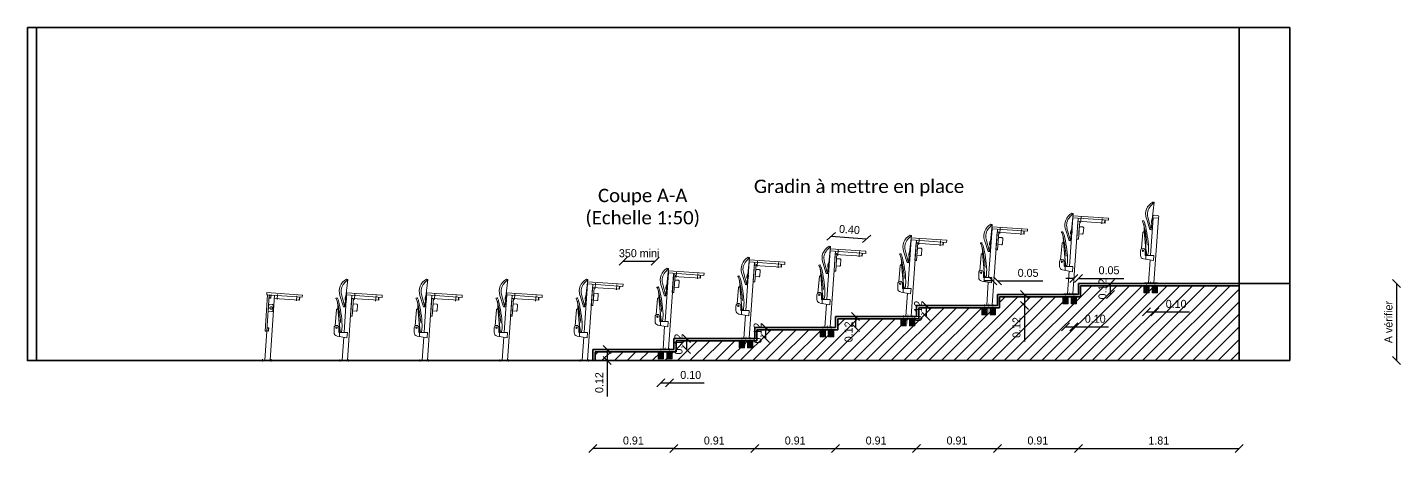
# Model space of a CAD drawing. Header units: millimetres. Extents: x 27226 to 29883, y -11902 to -11358.
# Drawn here: x 27273.29 to 27288.73, y -11877.02 to -11872.23 of the extents above; entities that cross this region are included whole.
import ezdxf

# ---------------------------------------------------------------- set-up
doc = ezdxf.new("R2010")
doc.units = ezdxf.units.MM
doc.header["$MEASUREMENT"] = 0
doc.linetypes.add('AXES', pattern=[50.8, 31.75, -6.35, 6.35, -6.35])
doc.linetypes.add('CACHE', pattern=[0.375, 0.25, -0.125])
for name, color, linetype, lineweight in [('Ar0-Cote', 1, 'Continuous', 5), ('Ar2-Maçon', 7, 'Continuous', 35), ('AX', 8, 'AXES', 15), ('CHEVRONS', 20, 'Continuous', 15), ('CONTOUR_GARNITURE', 5, 'Continuous', 15), ('GRADIN', 82, 'Continuous', 15), ('MOBILIER', 1, 'Continuous', 15), ('PO', 112, 'CACHE', 15), ('TR', 250, 'Continuous', 15), ('TXT', 250, 'Continuous', 15)]:
    doc.layers.add(name, color=color, linetype=linetype, lineweight=lineweight)
doc.styles.add('CALIBRI', font='calibri.ttf')
doc.dimstyles.new('50E', dxfattribs={"dimscale": 0.5, "dimtxt": 0.18, "dimasz": 0.18, "dimexe": 0.18, "dimexo": 0.0625, "dimgap": 0.09, "dimtad": 1, "dimzin": 0, "dimdsep": 46, "dimtxsty": 'Standard', "dimblk1": 'OBLIQUE', "dimblk2": 'OBLIQUE', "dimsah": 1, "dimcen": 0, "dimse1": 1, "dimse2": 1, "dimclrt": 256, "dimadec": 0, "dimazin": 0, "dimtfac": 1, "dimtofl": 0, "dimtmove": 0, "dimatfit": 3, "dimldrblk": 'OBLIQUE', "dimfxl": 1, "dimtolj": 1, "dimtzin": 0, "dimarcsym": 0})
pattern_1 = [(45, (27233.260209, -11893.507947), (-0.0088388348, 0.0088388348), [])]
pattern_2 = [(45, (27232.350209, -11893.631947), (-0.0088388348, 0.0088388348), [])]
pattern_3 = [(45, (27231.440209, -11893.755947), (-0.0088388348, 0.0088388348), [])]
pattern_4 = [(45, (27230.530209, -11893.879947), (-0.0088388348, 0.0088388348), [])]
pattern_5 = [(45, (27229.620209, -11894.003947), (-0.0088388348, 0.0088388348), [])]
pattern_6 = [(45, (27228.710209, -11894.127947), (-0.0088388348, 0.0088388348), [])]
pattern_7 = [(45, (27227.800209, -11894.251947), (-0.0088388348, 0.0088388348), [])]

# ---------------------------------------------------------------- blocks, each defined once
blk = doc.blocks.new('_OBLIQUE')
at = {"color": 0, "linetype": 'ByBlock'}
blk.add_line((-0.5, -0.5), (0.5, 0.5), dxfattribs=at)
blk = doc.blocks.new('*D45')
at = {"layer": 'Ar0-Cote', "color": 0, "lineweight": -2, "transparency": 16777216}
blk.add_line((27280.558, -11876.971), (27279.648, -11876.971), dxfattribs=at)
at = {"layer": 'Defpoints', "color": 0, "transparency": 16777216}
for p in [(27279.648, -11875.834), (27280.558, -11875.834), (27279.648, -11876.971)]:
    blk.add_point(p, dxfattribs=at)
at = {"layer": 'Ar0-Cote', "color": 0, "lineweight": -2, "transparency": 16777216, "xscale": 0.09, "yscale": 0.09, "zscale": 0.09, "rotation": 180}
blk.add_blockref('_OBLIQUE', (27279.648, -11876.971), dxfattribs=at)
at = {"layer": 'Ar0-Cote', "color": 0, "lineweight": -2, "transparency": 16777216, "xscale": 0.09, "yscale": 0.09, "zscale": 0.09}
blk.add_blockref('_OBLIQUE', (27280.558, -11876.971), dxfattribs=at)
at = {"layer": 'Ar0-Cote', "transparency": 16777216, "insert": (27280.103, -11876.881), "char_height": 0.09, "attachment_point": 5}
blk.add_mtext('\\A1;0.91', dxfattribs=at)
blk = doc.blocks.new('*D46')
at = {"layer": 'Ar0-Cote', "color": 0, "lineweight": -2, "transparency": 16777216}
blk.add_line((27280.558, -11876.971), (27281.468, -11876.971), dxfattribs=at)
at = {"layer": 'Defpoints', "color": 0, "transparency": 16777216}
for p in [(27280.558, -11875.834), (27281.468, -11875.714), (27281.468, -11876.971)]:
    blk.add_point(p, dxfattribs=at)
at = {"layer": 'Ar0-Cote', "color": 0, "lineweight": -2, "transparency": 16777216, "xscale": 0.09, "yscale": 0.09, "zscale": 0.09, "rotation": 180}
blk.add_blockref('_OBLIQUE', (27280.558, -11876.971), dxfattribs=at)
at = {"layer": 'Ar0-Cote', "color": 0, "lineweight": -2, "transparency": 16777216, "xscale": 0.09, "yscale": 0.09, "zscale": 0.09}
blk.add_blockref('_OBLIQUE', (27281.468, -11876.971), dxfattribs=at)
at = {"layer": 'Ar0-Cote', "transparency": 16777216, "insert": (27281.013, -11876.881), "char_height": 0.09, "attachment_point": 5}
blk.add_mtext('\\A1;0.91', dxfattribs=at)
blk = doc.blocks.new('*D47')
at = {"layer": 'Ar0-Cote', "color": 0, "lineweight": -2, "transparency": 16777216}
blk.add_line((27281.468, -11876.971), (27282.378, -11876.971), dxfattribs=at)
at = {"layer": 'Defpoints', "color": 0, "transparency": 16777216}
for p in [(27281.468, -11875.594), (27282.378, -11875.594), (27282.378, -11876.971)]:
    blk.add_point(p, dxfattribs=at)
at = {"layer": 'Ar0-Cote', "color": 0, "lineweight": -2, "transparency": 16777216, "xscale": 0.09, "yscale": 0.09, "zscale": 0.09, "rotation": 180}
blk.add_blockref('_OBLIQUE', (27281.468, -11876.971), dxfattribs=at)
at = {"layer": 'Ar0-Cote', "color": 0, "lineweight": -2, "transparency": 16777216, "xscale": 0.09, "yscale": 0.09, "zscale": 0.09}
blk.add_blockref('_OBLIQUE', (27282.378, -11876.971), dxfattribs=at)
at = {"layer": 'Ar0-Cote', "transparency": 16777216, "insert": (27281.923, -11876.881), "char_height": 0.09, "attachment_point": 5}
blk.add_mtext('\\A1;0.91', dxfattribs=at)
blk = doc.blocks.new('*D48')
at = {"layer": 'Ar0-Cote', "color": 0, "lineweight": -2, "transparency": 16777216}
blk.add_line((27284.198, -11876.971), (27285.108, -11876.971), dxfattribs=at)
at = {"layer": 'Defpoints', "color": 0, "transparency": 16777216}
for p in [(27284.198, -11875.234), (27285.108, -11875.114), (27285.108, -11876.971)]:
    blk.add_point(p, dxfattribs=at)
at = {"layer": 'Ar0-Cote', "color": 0, "lineweight": -2, "transparency": 16777216, "xscale": 0.09, "yscale": 0.09, "zscale": 0.09, "rotation": 180}
blk.add_blockref('_OBLIQUE', (27284.198, -11876.971), dxfattribs=at)
at = {"layer": 'Ar0-Cote', "color": 0, "lineweight": -2, "transparency": 16777216, "xscale": 0.09, "yscale": 0.09, "zscale": 0.09}
blk.add_blockref('_OBLIQUE', (27285.108, -11876.971), dxfattribs=at)
at = {"layer": 'Ar0-Cote', "transparency": 16777216, "insert": (27284.653, -11876.881), "char_height": 0.09, "attachment_point": 5}
blk.add_mtext('\\A1;0.91', dxfattribs=at)
blk = doc.blocks.new('*D49')
at = {"layer": 'Ar0-Cote', "color": 0, "lineweight": -2, "transparency": 16777216}
blk.add_line((27282.378, -11876.971), (27283.288, -11876.971), dxfattribs=at)
at = {"layer": 'Defpoints', "color": 0, "transparency": 16777216}
for p in [(27283.288, -11875.354), (27282.378, -11875.474), (27283.288, -11876.971)]:
    blk.add_point(p, dxfattribs=at)
at = {"layer": 'Ar0-Cote', "color": 0, "lineweight": -2, "transparency": 16777216, "xscale": 0.09, "yscale": 0.09, "zscale": 0.09, "rotation": 180}
blk.add_blockref('_OBLIQUE', (27282.378, -11876.971), dxfattribs=at)
at = {"layer": 'Ar0-Cote', "color": 0, "lineweight": -2, "transparency": 16777216, "xscale": 0.09, "yscale": 0.09, "zscale": 0.09}
blk.add_blockref('_OBLIQUE', (27283.288, -11876.971), dxfattribs=at)
at = {"layer": 'Ar0-Cote', "transparency": 16777216, "insert": (27282.833, -11876.881), "char_height": 0.09, "attachment_point": 5}
blk.add_mtext('\\A1;0.91', dxfattribs=at)
blk = doc.blocks.new('*D50')
at = {"layer": 'Ar0-Cote', "color": 0, "lineweight": -2, "transparency": 16777216}
blk.add_line((27283.288, -11876.971), (27284.198, -11876.971), dxfattribs=at)
at = {"layer": 'Defpoints', "color": 0, "transparency": 16777216}
for p in [(27283.288, -11875.357), (27284.198, -11875.354), (27284.198, -11876.971)]:
    blk.add_point(p, dxfattribs=at)
at = {"layer": 'Ar0-Cote', "color": 0, "lineweight": -2, "transparency": 16777216, "xscale": 0.09, "yscale": 0.09, "zscale": 0.09, "rotation": 180}
blk.add_blockref('_OBLIQUE', (27283.288, -11876.971), dxfattribs=at)
at = {"layer": 'Ar0-Cote', "color": 0, "lineweight": -2, "transparency": 16777216, "xscale": 0.09, "yscale": 0.09, "zscale": 0.09}
blk.add_blockref('_OBLIQUE', (27284.198, -11876.971), dxfattribs=at)
at = {"layer": 'Ar0-Cote', "transparency": 16777216, "insert": (27283.743, -11876.881), "char_height": 0.09, "attachment_point": 5}
blk.add_mtext('\\A1;0.91', dxfattribs=at)
blk = doc.blocks.new('*D51')
at = {"layer": 'Ar0-Cote', "color": 0, "lineweight": -2, "transparency": 16777216}
blk.add_line((27285.108, -11876.971), (27286.918, -11876.971), dxfattribs=at)
at = {"layer": 'Defpoints', "color": 0, "transparency": 16777216}
for p in [(27285.108, -11875.114), (27286.918, -11875.114), (27286.918, -11876.971)]:
    blk.add_point(p, dxfattribs=at)
at = {"layer": 'Ar0-Cote', "color": 0, "lineweight": -2, "transparency": 16777216, "xscale": 0.09, "yscale": 0.09, "zscale": 0.09, "rotation": 180}
blk.add_blockref('_OBLIQUE', (27285.108, -11876.971), dxfattribs=at)
at = {"layer": 'Ar0-Cote', "color": 0, "lineweight": -2, "transparency": 16777216, "xscale": 0.09, "yscale": 0.09, "zscale": 0.09}
blk.add_blockref('_OBLIQUE', (27286.918, -11876.971), dxfattribs=at)
at = {"layer": 'Ar0-Cote', "transparency": 16777216, "insert": (27286.013, -11876.881), "char_height": 0.09, "attachment_point": 5}
blk.add_mtext('\\A1;1.81', dxfattribs=at)
blk = doc.blocks.new('*D52')
at = {"layer": 'Ar0-Cote', "color": 0, "lineweight": -2, "transparency": 16777216}
for p, q in [((27279.81, -11875.858), (27279.81, -11875.982)), ((27279.81, -11875.982), (27279.81, -11876.387))]:
    blk.add_line(p, q, dxfattribs=at)
at = {"layer": 'Defpoints', "color": 0, "transparency": 16777216}
for p in [(27279.648, -11875.858), (27279.648, -11875.982), (27279.81, -11875.982)]:
    blk.add_point(p, dxfattribs=at)
at = {"layer": 'Ar0-Cote', "color": 0, "lineweight": -2, "transparency": 16777216, "xscale": 0.09, "yscale": 0.09, "zscale": 0.09}
for p, rotation in [((27279.81, -11875.858), 90), ((27279.81, -11875.982), 270)]:
    blk.add_blockref('_OBLIQUE', p, dxfattribs=dict(at, rotation=rotation))
at = {"layer": 'Ar0-Cote', "transparency": 16777216, "insert": (27279.72, -11876.229), "char_height": 0.09, "attachment_point": 5, "rotation": 90}
blk.add_mtext('\\A1;0.12', dxfattribs=at)
blk = doc.blocks.new('*D53')
at = {"layer": 'Ar0-Cote', "color": 0, "lineweight": -2, "transparency": 16777216}
blk.add_line((27280.701, -11875.734), (27280.701, -11875.858), dxfattribs=at)
at = {"layer": 'Defpoints', "color": 0, "transparency": 16777216}
for p in [(27280.558, -11875.734), (27280.558, -11875.858), (27280.701, -11875.858)]:
    blk.add_point(p, dxfattribs=at)
at = {"layer": 'Ar0-Cote', "color": 0, "lineweight": -2, "transparency": 16777216, "xscale": 0.09, "yscale": 0.09, "zscale": 0.09}
for p, rotation in [((27280.701, -11875.734), 90), ((27280.701, -11875.858), 270)]:
    blk.add_blockref('_OBLIQUE', p, dxfattribs=dict(at, rotation=rotation))
at = {"layer": 'Ar0-Cote', "transparency": 16777216, "insert": (27280.611, -11875.796), "char_height": 0.09, "attachment_point": 5, "rotation": 90}
blk.add_mtext('\\A1;0.12', dxfattribs=at)
blk = doc.blocks.new('*D54')
at = {"layer": 'Ar0-Cote', "color": 0, "lineweight": -2, "transparency": 16777216}
blk.add_line((27281.591, -11875.61), (27281.591, -11875.734), dxfattribs=at)
at = {"layer": 'Defpoints', "color": 0, "transparency": 16777216}
for p in [(27281.468, -11875.61), (27281.468, -11875.734), (27281.591, -11875.734)]:
    blk.add_point(p, dxfattribs=at)
at = {"layer": 'Ar0-Cote', "color": 0, "lineweight": -2, "transparency": 16777216, "xscale": 0.09, "yscale": 0.09, "zscale": 0.09}
for p, rotation in [((27281.591, -11875.61), 90), ((27281.591, -11875.734), 270)]:
    blk.add_blockref('_OBLIQUE', p, dxfattribs=dict(at, rotation=rotation))
at = {"layer": 'Ar0-Cote', "transparency": 16777216, "insert": (27281.501, -11875.672), "char_height": 0.09, "attachment_point": 5, "rotation": 90}
blk.add_mtext('\\A1;0.12', dxfattribs=at)
blk = doc.blocks.new('*D55')
at = {"layer": 'Ar0-Cote', "color": 0, "lineweight": -2, "transparency": 16777216}
blk.add_line((27282.602, -11875.486), (27282.602, -11875.61), dxfattribs=at)
at = {"layer": 'Defpoints', "color": 0, "transparency": 16777216}
for p in [(27282.378, -11875.486), (27282.378, -11875.61), (27282.602, -11875.61)]:
    blk.add_point(p, dxfattribs=at)
at = {"layer": 'Ar0-Cote', "color": 0, "lineweight": -2, "transparency": 16777216, "xscale": 0.09, "yscale": 0.09, "zscale": 0.09}
for p, rotation in [((27282.602, -11875.486), 90), ((27282.602, -11875.61), 270)]:
    blk.add_blockref('_OBLIQUE', p, dxfattribs=dict(at, rotation=rotation))
at = {"layer": 'Ar0-Cote', "transparency": 16777216, "insert": (27282.524, -11875.658), "char_height": 0.09, "attachment_point": 5, "rotation": 90}
blk.add_mtext('\\A1;0.12', dxfattribs=at)
blk = doc.blocks.new('*D56')
at = {"layer": 'Ar0-Cote', "color": 0, "lineweight": -2, "transparency": 16777216}
blk.add_line((27283.397, -11875.362), (27283.397, -11875.486), dxfattribs=at)
at = {"layer": 'Defpoints', "color": 0, "transparency": 16777216}
for p in [(27283.288, -11875.362), (27283.288, -11875.486), (27283.397, -11875.486)]:
    blk.add_point(p, dxfattribs=at)
at = {"layer": 'Ar0-Cote', "color": 0, "lineweight": -2, "transparency": 16777216, "xscale": 0.09, "yscale": 0.09, "zscale": 0.09}
for p, rotation in [((27283.397, -11875.362), 90), ((27283.397, -11875.486), 270)]:
    blk.add_blockref('_OBLIQUE', p, dxfattribs=dict(at, rotation=rotation))
at = {"layer": 'Ar0-Cote', "transparency": 16777216, "insert": (27283.307, -11875.424), "char_height": 0.09, "attachment_point": 5, "rotation": 90}
blk.add_mtext('\\A1;0.12', dxfattribs=at)
blk = doc.blocks.new('*D57')
at = {"layer": 'Ar0-Cote', "color": 0, "lineweight": -2, "transparency": 16777216}
for p, q in [((27284.503, -11875.238), (27284.503, -11875.362)), ((27284.503, -11875.362), (27284.503, -11875.767))]:
    blk.add_line(p, q, dxfattribs=at)
at = {"layer": 'Defpoints', "color": 0, "transparency": 16777216}
for p in [(27284.198, -11875.238), (27284.198, -11875.362), (27284.503, -11875.362)]:
    blk.add_point(p, dxfattribs=at)
at = {"layer": 'Ar0-Cote', "color": 0, "lineweight": -2, "transparency": 16777216, "xscale": 0.09, "yscale": 0.09, "zscale": 0.09}
for p, rotation in [((27284.503, -11875.238), 90), ((27284.503, -11875.362), 270)]:
    blk.add_blockref('_OBLIQUE', p, dxfattribs=dict(at, rotation=rotation))
at = {"layer": 'Ar0-Cote', "transparency": 16777216, "insert": (27284.413, -11875.609), "char_height": 0.09, "attachment_point": 5, "rotation": 90}
blk.add_mtext('\\A1;0.12', dxfattribs=at)
blk = doc.blocks.new('*D58')
at = {"layer": 'Ar0-Cote', "color": 0, "lineweight": -2, "transparency": 16777216}
blk.add_line((27285.47, -11875.238), (27285.47, -11875.114), dxfattribs=at)
at = {"layer": 'Defpoints', "color": 0, "transparency": 16777216}
for p in [(27285.108, -11875.114), (27285.108, -11875.238), (27285.47, -11875.114)]:
    blk.add_point(p, dxfattribs=at)
at = {"layer": 'Ar0-Cote', "color": 0, "lineweight": -2, "transparency": 16777216, "xscale": 0.09, "yscale": 0.09, "zscale": 0.09, "rotation": 180}
blk.add_blockref('_OBLIQUE', (27285.47, -11875.114), dxfattribs=at)
at = {"layer": 'Ar0-Cote', "color": 0, "lineweight": -2, "transparency": 16777216, "xscale": 0.09, "yscale": 0.09, "zscale": 0.09}
blk.add_blockref('_OBLIQUE', (27285.47, -11875.238), dxfattribs=at)
at = {"layer": 'Ar0-Cote', "transparency": 16777216, "insert": (27285.38, -11875.176), "char_height": 0.09, "attachment_point": 5, "rotation": 90}
blk.add_mtext('\\A1;0.12', dxfattribs=at)
blk = doc.blocks.new('DOSSIER_I_320')
at = {"layer": 'AX'}
for p in [(92, 330), (93, 330)]:
    blk.add_line(p, (117, 329), dxfattribs=at)
at = {"layer": 'CONTOUR_GARNITURE'}
for p, q in [((126, 543), (86, 500)), ((106, 350), (126, 543)), ((126, 543), (111, 545)), ((79, 237), (39, 364)), ((94, 235), (56, 376)), ((94, 235), (102, 310)), ((93, 235), (78, 237))]:
    blk.add_line(p, q, dxfattribs=at)
for radius, start, end in [(152, 118.2566, 198.2574), (131, 137.3894, 195.5264)]:
    blk.add_arc((183, 411), radius, start, end, dxfattribs=at)
at = {"layer": 'TR'}
for p, q in [((97, 311), (107, 309)), ((102, 350), (109, 349)), ((107, 309), (111, 309)), ((109, 349), (113, 349)), ((111, 309), (113, 349))]:
    blk.add_line(p, q, dxfattribs=at)
for centre in [(99, 330), (102, 330)]:
    blk.add_ellipse(centre, major_axis=(2.4, 19.9), ratio=0.121869, start_param=0, end_param=3.141593, dxfattribs=at)
blk = doc.blocks.new('ASSISE_I_320_REL')
at = {"layer": 'CONTOUR_GARNITURE'}
for p, q in [((-3, 334), (7, 335)), ((45, -48), (54, -48))]:
    blk.add_line(p, q, dxfattribs=at)
blk.add_lwpolyline([(11, 287, 0.005492), (13, 271, -0.004141), (14, 264, -0.000047), (16, 247, -0.003082), (16, 247, -0.000909), (16, 241, 0.001404), (17, 238, 0.000048), (17, 237, 0.000236), (17, 237, 0.002786), (17, 235, -0.001639), (18, 231, -0.000302), (18, 228, -0.0019), (18, 227), (19, 217), (20, 207), (21, 197), (22, 187), (23, 177, -0.0025), (23, 177, -0.000625), (23, 175, -0.002499), (23, 172, -0.001666), (23, 167, -0.001777), (24, 164, 0.002016), (24, 161, 0.000803), (24, 158, 0.003748), (24, 157), (25, 147), (25, 137, -0.004663), (25, 137, -0.000208), (26, 133, -0.001712), (26, 129, 0.005332), (26, 127, 0.00534), (26, 126, -0.001715), (27, 122, -0.000208), (27, 118, -0.004664), (27, 117), (28, 107), (28, 98), (29, 88), (30, 78, 0.002271), (30, 77, 0.000104), (31, 69, 0.001245), (31, 60, -0.003713), (31, 58, -0.003777), (32, 56, 0.001354), (32, 52, 0.000476), (32, 48, 0.004541), (32, 48, 0.00454), (32, 47, 0.000461), (33, 43, 0.001193), (33, 39, -0.002633), (33, 38, -0.006416), (33, 36, 0.003451), (34, 31, 0.000459), (34, 28, 0.003943), (34, 28), (35, 18), (36, 8, 0.001249), (36, 7, 0.000335), (37, 5, 0.001538), (37, 1, 0.002315), (37, -2, 0.000551), (37, -3, 0.000218), (38, -4, 0.002785), (38, -7, -0.002122), (39, -12, -0.003198), (39, -12, -0.000021), (39, -15, -0.015499), (41, -35, -0.006705), (41, -46)], format="xyb", dxfattribs=at)
for centre, radius, start, end in [((-3, 331), 3, 94.9249, 214.1753), ((-84, 276), 95, 6.8369, 34.1753), ((8, 332), 3, 31.5101, 94.9249), ((-84, 276), 110, 13.5916, 31.5101), ((-1443, -53), 1494, 4.321, 13.5916), ((-1443, -53), 1509, 3.145, 13.5916), ((-278, 23), 341, 348.3883, 1.1122), ((44, -45), 3, 181.8491, 274.9249), ((53, -45), 3, 274.9249, 1.9199)]:
    blk.add_arc(centre, radius, start, end, dxfattribs=at)
at = {"layer": 'Defpoints'}
blk.add_point((16, 216), dxfattribs=at)
at = {"layer": 'TR'}
for p, q in [((-15, 22), (1, 206)), ((13, 214), (4, 210)), ((16, 219), (15, 237)), ((15, 237), (17, 237)), ((38, -29), (16, 219)), ((26, -25), (33, -25)), ((39, -41), (29, -41)), ((39, -43), (29, -44)), ((39, -48), (38, -29)), ((42, -48), (39, -48))]:
    blk.add_line(p, q, dxfattribs=at)
for centre, radius, start, end in [((6, 206), 5, 109.7131, 174.9522), ((11, 218), 5, 289.7131, 4.9522), ((29, -39), 5, 239.8616, 274.9522), ((29, -39), 2.5, 184.9522, 274.9522), ((33, -30), 5, 4.9522, 89.9522)]:
    blk.add_arc(centre, radius, start, end, dxfattribs=at)
blk = doc.blocks.new('320p_12_30')
at = {"layer": 'AX', "extrusion": (0, 0, -1)}
for p, q in [((26, 811), (30, 873)), ((265, 795), (269, 857)), ((-145, 12), (-145, -11)), ((-50, 12), (-50, -11))]:
    blk.add_line(p, q, dxfattribs=at)
at = {"layer": 'TR', "extrusion": (0, 0, -1)}
for p, q in [((-99, 316), (-61, 863)), ((-59, 887), (-61, 863)), ((-61, 863), (338, 835)), ((-61, 6), (-1, 859)), ((-59, 887), (340, 859)), ((-4, 824), (300, 803)), ((296, 803), (298, 838)), ((300, 803), (302, 838)), ((340, 859), (338, 835)), ((-211, 370), (-211, 316)), ((-158, 370), (-158, 321)), ((-153, 316), (-62, 316)), ((-150, 316), (-150, 271)), ((-62, 316), (-66, 257)), ((-66, 257), (-178, 276)), ((-121, 6), (-103, 263)), ((-18, 6), (-165, 6)), ((-165, 6), (-165, 0)), ((-165, 0), (-18, 0)), ((-18, 0), (-18, 6))]:
    blk.add_line(p, q, dxfattribs=at)
blk.add_circle((184, 370), 8.5, dxfattribs=at)
for centre, radius, start, end in [((184, 370), 26.5, 0, 180), ((171, 316), 40, 280, 0), ((153, 321), 5, 270, 0)]:
    blk.add_arc(centre, radius, start, end, dxfattribs=at)
at = {"extrusion": (0, 0, -1), "xscale": -1}
blk.add_blockref('ASSISE_I_320_REL', (184, 370), dxfattribs=at)
at = {"layer": 'TR', "extrusion": (0, 0, -1), "xscale": -1}
blk.add_blockref('DOSSIER_I_320', (184, 370), dxfattribs=at)
blk = doc.blocks.new('MAIN_COURANTE_320')
at = {"layer": 'TR'}
for p, q in [((-63, 7), (-62, 19)), ((-60, 4), (0, 0)), ((-10, 31), (-46, 33)), ((3, 3), (4, 15))]:
    blk.add_line(p, q, dxfattribs=at)
for centre, radius, start, end in [((-60, 7), 3, 176, 266), ((-47, 18), 15, 86, 176), ((-11, 16), 15, 356, 86), ((0, 3), 3, 266, 356)]:
    blk.add_arc(centre, radius, start, end, dxfattribs=at)
blk = doc.blocks.new('320m_00')
at = {"layer": 'AX'}
for p, q in [((-145, 12), (-145, -11)), ((-50, 12), (-50, -11))]:
    blk.add_line(p, q, dxfattribs=at)
at = {"layer": 'TR'}
for p, q in [((-99, 316), (-70, 739)), ((-61, 6), (-10, 735)), ((-211, 370), (-211, 316)), ((-158, 370), (-158, 321)), ((-153, 316), (-62, 316)), ((-150, 316), (-150, 271)), ((-62, 316), (-66, 257)), ((-66, 257), (-178, 276)), ((-121, 6), (-103, 263)), ((-165, 6), (-165, 0)), ((-18, 6), (-165, 6)), ((-18, 0), (-18, 6)), ((-165, 0), (-18, 0))]:
    blk.add_line(p, q, dxfattribs=at)
blk.add_circle((-184, 370), 8.5, dxfattribs=at)
for centre, radius, start, end in [((-184, 370), 26.5, 0, 180), ((-171, 316), 40, 180, 260), ((-153, 321), 5, 180, 270)]:
    blk.add_arc(centre, radius, start, end, dxfattribs=at)
for name, p in [('DOSSIER_I_320', (-184, 370)), ('ASSISE_I_320_REL', (-184, 370)), ('MAIN_COURANTE_320', (-10, 735))]:
    blk.add_blockref(name, p)
blk = doc.blocks.new('*D60')
at = {"layer": 'Ar0-Cote', "color": 0, "lineweight": -2, "transparency": 16777216}
blk.add_line((27282.328, -11874.583), (27282.727, -11874.611), dxfattribs=at)
at = {"layer": 'Defpoints', "color": 0, "transparency": 16777216}
for p in [(27282.727, -11874.611), (27282.319, -11874.723), (27282.718, -11874.751)]:
    blk.add_point(p, dxfattribs=at)
at = {"layer": 'Ar0-Cote', "color": 0, "lineweight": -2, "transparency": 16777216, "xscale": 0.09, "yscale": 0.09, "zscale": 0.09}
for p, rotation in [((27282.328, -11874.583), 175.9999999999573), ((27282.727, -11874.611), 355.9999999999573)]:
    blk.add_blockref('_OBLIQUE', p, dxfattribs=dict(at, rotation=rotation))
at = {"layer": 'Ar0-Cote', "transparency": 16777216, "insert": (27282.534, -11874.507), "char_height": 0.09, "attachment_point": 5, "rotation": 356}
blk.add_mtext('\\A1;0.40', dxfattribs=at)
blk = doc.blocks.new('*D61')
at = {"layer": 'Ar0-Cote', "color": 0, "lineweight": -2, "transparency": 16777216}
blk.add_line((27279.989, -11874.864), (27280.347, -11874.864), dxfattribs=at)
at = {"layer": 'Defpoints', "color": 0, "transparency": 16777216}
for p in [(27280.347, -11874.864), (27279.989, -11875.099), (27280.347, -11875.518)]:
    blk.add_point(p, dxfattribs=at)
at = {"layer": 'Ar0-Cote', "color": 0, "lineweight": -2, "transparency": 16777216, "xscale": 0.09, "yscale": 0.09, "zscale": 0.09, "rotation": 180}
blk.add_blockref('_OBLIQUE', (27279.989, -11874.864), dxfattribs=at)
at = {"layer": 'Ar0-Cote', "color": 0, "lineweight": -2, "transparency": 16777216, "xscale": 0.09, "yscale": 0.09, "zscale": 0.09}
blk.add_blockref('_OBLIQUE', (27280.347, -11874.864), dxfattribs=at)
at = {"layer": 'Ar0-Cote', "transparency": 16777216, "insert": (27280.168, -11874.774), "char_height": 0.09, "attachment_point": 5}
blk.add_mtext('\\A1;350 mini', dxfattribs=at)
blk = doc.blocks.new('320p_00_40')
at = {"layer": 'AX'}
for p, q in [((17, 688), (21, 750)), ((256, 671), (261, 733)), ((-145, 12), (-145, -11)), ((-50, 12), (-50, -11))]:
    blk.add_line(p, q, dxfattribs=at)
at = {"layer": 'TR'}
for p, q in [((-99, 316), (-70, 739)), ((-68, 763), (-70, 739)), ((-70, 739), (329, 711)), ((-68, 763), (331, 735)), ((-61, 6), (-10, 735)), ((-12, 700), (291, 679)), ((287, 679), (289, 714)), ((291, 679), (293, 714)), ((331, 735), (329, 711)), ((-211, 370), (-211, 316)), ((-158, 370), (-158, 321)), ((-153, 316), (-62, 316)), ((-150, 316), (-150, 271)), ((-62, 316), (-66, 257)), ((-66, 257), (-178, 276)), ((-121, 6), (-103, 263)), ((-18, 6), (-165, 6)), ((-165, 6), (-165, 0)), ((-165, 0), (-18, 0)), ((-18, 0), (-18, 6))]:
    blk.add_line(p, q, dxfattribs=at)
blk.add_circle((-184, 370), 8.5, dxfattribs=at)
for centre, radius, start, end in [((-184, 370), 26.5, 0, 180), ((-171, 316), 40, 180, 260), ((-153, 321), 5, 180, 270)]:
    blk.add_arc(centre, radius, start, end, dxfattribs=at)
for name in ['DOSSIER_I_320', 'ASSISE_I_320_REL']:
    blk.add_blockref(name, (-184, 370))
blk = doc.blocks.new('T320_00_40')
at = {"layer": 'AX', "ltscale": 2}
for p, q in [((17, 688), (21, 743)), ((240, 728), (236, 673)), ((-145, 16), (-145, -10)), ((-50, 16), (-50, -10))]:
    blk.add_line(p, q, dxfattribs=at)
at = {"layer": 'TR'}
for p, q in [((-117, 332), (-89, 740)), ((-98, 331), (-70, 738)), ((-89, 740), (-89, 741)), ((-89, 740), (-70, 738)), ((-70, 738), (-70, 739)), ((-10, 735), (-61, 6)), ((267, 681), (-12, 700)), ((-98, 330), (-121, 6)), ((-117, 332), (-117, 332)), ((-117, 332), (-98, 331)), ((-117, 332), (-98, 330)), ((-98, 330), (-98, 331)), ((-165, 6), (-161, 6)), ((-165, 6), (-165, 0)), ((-165, 0), (-161, 0)), ((-161, 6), (-52, 6)), ((-161, 0), (-52, 0)), ((-52, 6), (-32, 6)), ((-52, 0), (-32, 0)), ((-32, 6), (-18, 6)), ((-32, 0), (-18, 0)), ((-18, 0), (-18, 6))]:
    blk.add_line(p, q, dxfattribs=at)
for points in [[(-97, 765), (-99, 741), (300, 713), (302, 737)], [(273, 715), (269, 715), (267, 681), (271, 680)]]:
    blk.add_lwpolyline(points, close=True, dxfattribs=at)
blk = doc.blocks.new('*D62')
at = {"layer": 'Ar0-Cote', "color": 0, "lineweight": -2, "transparency": 16777216}
for p, q in [((27285.873, -11875.434), (27285.968, -11875.434)), ((27285.968, -11875.434), (27286.358, -11875.434))]:
    blk.add_line(p, q, dxfattribs=at)
at = {"layer": 'Defpoints', "color": 0, "transparency": 16777216}
for p in [(27285.873, -11875.139), (27285.968, -11875.139), (27285.968, -11875.434)]:
    blk.add_point(p, dxfattribs=at)
at = {"layer": 'Ar0-Cote', "color": 0, "lineweight": -2, "transparency": 16777216, "xscale": 0.09, "yscale": 0.09, "zscale": 0.09, "rotation": 180}
blk.add_blockref('_OBLIQUE', (27285.873, -11875.434), dxfattribs=at)
at = {"layer": 'Ar0-Cote', "color": 0, "lineweight": -2, "transparency": 16777216, "xscale": 0.09, "yscale": 0.09, "zscale": 0.09}
blk.add_blockref('_OBLIQUE', (27285.968, -11875.434), dxfattribs=at)
at = {"layer": 'Ar0-Cote', "transparency": 16777216, "insert": (27286.208, -11875.344), "char_height": 0.09, "attachment_point": 5}
blk.add_mtext('\\A1;0.10', dxfattribs=at)
blk = doc.blocks.new('*D63')
at = {"layer": 'Ar0-Cote', "color": 0, "lineweight": -2, "transparency": 16777216}
for p, q in [((27284.963, -11875.601), (27285.058, -11875.601)), ((27285.058, -11875.601), (27285.448, -11875.601))]:
    blk.add_line(p, q, dxfattribs=at)
at = {"layer": 'Defpoints', "color": 0, "transparency": 16777216}
for p in [(27284.963, -11875.263), (27285.058, -11875.263), (27285.058, -11875.601)]:
    blk.add_point(p, dxfattribs=at)
at = {"layer": 'Ar0-Cote', "color": 0, "lineweight": -2, "transparency": 16777216, "xscale": 0.09, "yscale": 0.09, "zscale": 0.09, "rotation": 180}
blk.add_blockref('_OBLIQUE', (27284.963, -11875.601), dxfattribs=at)
at = {"layer": 'Ar0-Cote', "color": 0, "lineweight": -2, "transparency": 16777216, "xscale": 0.09, "yscale": 0.09, "zscale": 0.09}
blk.add_blockref('_OBLIQUE', (27285.058, -11875.601), dxfattribs=at)
at = {"layer": 'Ar0-Cote', "transparency": 16777216, "insert": (27285.298, -11875.511), "char_height": 0.09, "attachment_point": 5}
blk.add_mtext('\\A1;0.10', dxfattribs=at)
blk = doc.blocks.new('*D64')
at = {"layer": 'Ar0-Cote', "color": 0, "lineweight": -2, "transparency": 16777216}
for p, q in [((27280.413, -11876.233), (27280.508, -11876.233)), ((27280.508, -11876.233), (27280.898, -11876.233))]:
    blk.add_line(p, q, dxfattribs=at)
at = {"layer": 'Defpoints', "color": 0, "transparency": 16777216}
for p in [(27280.413, -11875.857), (27280.508, -11875.883), (27280.508, -11876.233)]:
    blk.add_point(p, dxfattribs=at)
at = {"layer": 'Ar0-Cote', "color": 0, "lineweight": -2, "transparency": 16777216, "xscale": 0.09, "yscale": 0.09, "zscale": 0.09, "rotation": 180}
blk.add_blockref('_OBLIQUE', (27280.413, -11876.233), dxfattribs=at)
at = {"layer": 'Ar0-Cote', "color": 0, "lineweight": -2, "transparency": 16777216, "xscale": 0.09, "yscale": 0.09, "zscale": 0.09}
blk.add_blockref('_OBLIQUE', (27280.508, -11876.233), dxfattribs=at)
at = {"layer": 'Ar0-Cote', "transparency": 16777216, "insert": (27280.748, -11876.143), "char_height": 0.09, "attachment_point": 5}
blk.add_mtext('\\A1;0.10', dxfattribs=at)
blk = doc.blocks.new('*D65')
at = {"layer": 'Ar0-Cote', "color": 0, "lineweight": -2, "transparency": 16777216}
for p, q in [((27285.058, -11875.056), (27284.968, -11875.056)), ((27285.108, -11875.056), (27285.618, -11875.056))]:
    blk.add_line(p, q, dxfattribs=at)
at = {"layer": 'Defpoints', "color": 0, "transparency": 16777216}
for p in [(27285.108, -11875.056), (27285.058, -11875.232), (27285.108, -11875.228)]:
    blk.add_point(p, dxfattribs=at)
at = {"layer": 'Ar0-Cote', "color": 0, "lineweight": -2, "transparency": 16777216, "xscale": 0.09, "yscale": 0.09, "zscale": 0.09}
blk.add_blockref('_OBLIQUE', (27285.058, -11875.056), dxfattribs=at)
at = {"layer": 'Ar0-Cote', "color": 0, "lineweight": -2, "transparency": 16777216, "xscale": 0.09, "yscale": 0.09, "zscale": 0.09, "rotation": 180}
blk.add_blockref('_OBLIQUE', (27285.108, -11875.056), dxfattribs=at)
at = {"layer": 'Ar0-Cote', "transparency": 16777216, "insert": (27285.453, -11874.966), "char_height": 0.09, "attachment_point": 5}
blk.add_mtext('\\A1;0.05', dxfattribs=at)
blk = doc.blocks.new('*D66')
at = {"layer": 'Ar0-Cote', "color": 0, "lineweight": -2, "transparency": 16777216}
for p, q in [((27284.148, -11875.085), (27284.058, -11875.085)), ((27284.198, -11875.085), (27284.708, -11875.085))]:
    blk.add_line(p, q, dxfattribs=at)
at = {"layer": 'Defpoints', "color": 0, "transparency": 16777216}
for p in [(27284.148, -11875.085), (27284.148, -11875.387), (27284.198, -11875.354)]:
    blk.add_point(p, dxfattribs=at)
at = {"layer": 'Ar0-Cote', "color": 0, "lineweight": -2, "transparency": 16777216, "xscale": 0.09, "yscale": 0.09, "zscale": 0.09}
for p, rotation in [((27284.148, -11875.085), 90), ((27284.198, -11875.085), 270)]:
    blk.add_blockref('_OBLIQUE', p, dxfattribs=dict(at, rotation=rotation))
at = {"layer": 'Ar0-Cote', "transparency": 16777216, "insert": (27284.543, -11874.995), "char_height": 0.09, "attachment_point": 5}
blk.add_mtext('\\A1;0.05', dxfattribs=at)
blk = doc.blocks.new('*D68')
at = {"layer": 'Ar0-Cote', "color": 0, "lineweight": -2, "transparency": 16777216}
blk.add_line((27288.687, -11875.114), (27288.687, -11875.982), dxfattribs=at)
at = {"layer": 'Defpoints', "color": 0, "transparency": 16777216}
for p in [(27286.918, -11875.114), (27286.918, -11875.982), (27288.687, -11875.982)]:
    blk.add_point(p, dxfattribs=at)
at = {"layer": 'Ar0-Cote', "color": 0, "lineweight": -2, "transparency": 16777216, "xscale": 0.09, "yscale": 0.09, "zscale": 0.09}
for p, rotation in [((27288.687, -11875.114), 90), ((27288.687, -11875.982), 270)]:
    blk.add_blockref('_OBLIQUE', p, dxfattribs=dict(at, rotation=rotation))
at = {"layer": 'Ar0-Cote', "transparency": 16777216, "insert": (27288.597, -11875.548), "char_height": 0.09, "attachment_point": 5, "rotation": 90}
blk.add_mtext('\\A1;A vérifier', dxfattribs=at)

msp = doc.modelspace()

# ---------------------------------------------------------------- hatches: boundary and pattern name
at = {"layer": 'CHEVRONS'}
h = msp.add_hatch(dxfattribs=at)
h.set_pattern_fill('ANSI31', color=256, scale=0.1, style=0)
h.set_pattern_definition(pattern_1)
h.paths.add_polyline_path([(27285.843, -11875.219), (27285.843, -11875.139), (27285.903, -11875.139), (27285.903, -11875.219)])
h = msp.add_hatch(dxfattribs=at)
h.set_pattern_fill('ANSI31', color=256, scale=0.1, style=0)
h.set_pattern_definition(pattern_1)
h.paths.add_polyline_path([(27285.938, -11875.219), (27285.938, -11875.139), (27285.998, -11875.139), (27285.998, -11875.219)])
h = msp.add_hatch(dxfattribs=at)
h.set_pattern_fill('ANSI31', color=256, scale=0.1, style=0)
h.set_pattern_definition(pattern_3)
h.paths.add_polyline_path([(27284.023, -11875.467), (27284.023, -11875.387), (27284.083, -11875.387), (27284.083, -11875.467)])
h = msp.add_hatch(dxfattribs=at)
h.set_pattern_fill('ANSI31', color=256, scale=0.1, style=0)
h.set_pattern_definition(pattern_3)
h.paths.add_polyline_path([(27284.118, -11875.467), (27284.118, -11875.387), (27284.178, -11875.387), (27284.178, -11875.467)])
h = msp.add_hatch(dxfattribs=at)
h.set_pattern_fill('ANSI31', color=256, scale=0.1, style=0)
h.set_pattern_definition(pattern_2)
h.paths.add_polyline_path([(27284.933, -11875.343), (27284.933, -11875.263), (27284.993, -11875.263), (27284.993, -11875.343)])
h = msp.add_hatch(dxfattribs=at)
h.set_pattern_fill('ANSI31', color=256, scale=0.1, style=0)
h.set_pattern_definition(pattern_2)
h.paths.add_polyline_path([(27285.028, -11875.343), (27285.028, -11875.263), (27285.088, -11875.263), (27285.088, -11875.343)])
h = msp.add_hatch(dxfattribs=at)
h.set_pattern_fill('ANSI31', color=256, scale=0.1, style=0)
h.set_pattern_definition(pattern_4)
h.paths.add_polyline_path([(27283.113, -11875.591), (27283.113, -11875.511), (27283.173, -11875.511), (27283.173, -11875.591)])
h = msp.add_hatch(dxfattribs=at)
h.set_pattern_fill('ANSI31', color=256, scale=0.1, style=0)
h.set_pattern_definition(pattern_4)
h.paths.add_polyline_path([(27283.208, -11875.591), (27283.208, -11875.511), (27283.268, -11875.511), (27283.268, -11875.591)])
h = msp.add_hatch(dxfattribs=at)
h.set_pattern_fill('ANSI31', color=256, scale=0.1, style=0)
h.set_pattern_definition(pattern_5)
h.paths.add_polyline_path([(27282.203, -11875.715), (27282.203, -11875.635), (27282.263, -11875.635), (27282.263, -11875.715)])
h = msp.add_hatch(dxfattribs=at)
h.set_pattern_fill('ANSI31', color=256, scale=0.1, style=0)
h.set_pattern_definition(pattern_5)
h.paths.add_polyline_path([(27282.298, -11875.715), (27282.298, -11875.635), (27282.358, -11875.635), (27282.358, -11875.715)])
h = msp.add_hatch(dxfattribs=at)
h.set_pattern_fill('ANSI31', color=256, scale=0.1, style=0)
h.set_pattern_definition(pattern_6)
h.paths.add_polyline_path([(27281.293, -11875.839), (27281.293, -11875.759), (27281.353, -11875.759), (27281.353, -11875.839)])
h = msp.add_hatch(dxfattribs=at)
h.set_pattern_fill('ANSI31', color=256, scale=0.1, style=0)
h.set_pattern_definition(pattern_6)
h.paths.add_polyline_path([(27281.388, -11875.839), (27281.388, -11875.759), (27281.448, -11875.759), (27281.448, -11875.839)])
h = msp.add_hatch(dxfattribs=at)
h.set_pattern_fill('ANSI31', color=256, scale=0.1, style=0)
h.set_pattern_definition(pattern_7)
h.paths.add_polyline_path([(27280.383, -11875.963), (27280.383, -11875.883), (27280.443, -11875.883), (27280.443, -11875.963)])
h = msp.add_hatch(dxfattribs=at)
h.set_pattern_fill('ANSI31', color=256, scale=0.1, style=0)
h.set_pattern_definition(pattern_7)
h.paths.add_polyline_path([(27280.478, -11875.963), (27280.478, -11875.883), (27280.538, -11875.883), (27280.538, -11875.963)])
at = {"layer": 'GRADIN'}
h = msp.add_hatch(dxfattribs=at)
h.set_pattern_fill('ANSI31', color=256, scale=0.8, style=0)
h.set_pattern_definition([(45, (27233.25708, -11893.48295), (-0.07071068, 0.07071068), [])])
edge = h.paths.add_edge_path()
edge.add_line((27286.918, -11875.982), (27279.673, -11875.982))
edge.add_line((27279.673, -11875.883), (27279.673, -11875.982))
edge.add_line((27280.583, -11875.883), (27279.673, -11875.883))
edge.add_line((27280.583, -11875.759), (27280.583, -11875.883))
edge.add_line((27281.493, -11875.759), (27280.583, -11875.759))
edge.add_line((27281.493, -11875.635), (27281.493, -11875.759))
edge.add_line((27282.403, -11875.635), (27281.493, -11875.635))
edge.add_line((27282.403, -11875.511), (27282.403, -11875.635))
edge.add_line((27283.313, -11875.511), (27282.403, -11875.511))
edge.add_line((27283.313, -11875.387), (27283.313, -11875.511))
edge.add_line((27284.223, -11875.387), (27283.313, -11875.387))
edge.add_line((27284.223, -11875.263), (27284.223, -11875.387))
edge.add_line((27285.133, -11875.263), (27284.223, -11875.263))
edge.add_line((27285.133, -11875.139), (27285.133, -11875.263))
edge.add_line((27285.133, -11875.139), (27286.918, -11875.139))
edge.add_line((27286.918, -11875.139), (27286.918, -11875.982))

# ---------------------------------------------------------------- linework, layer by layer
at = {"layer": 'Ar2-Maçon'}
for p, q in [((27273.288, -11875.984), (27273.288, -11872.234)), ((27287.485, -11872.234), (27273.288, -11872.234)), ((27273.388, -11875.984), (27273.388, -11872.234)), ((27286.918, -11875.114), (27286.918, -11872.234)), ((27287.485, -11875.114), (27287.485, -11872.234)), ((27285.108, -11875.238), (27284.198, -11875.238)), ((27284.198, -11875.238), (27284.198, -11875.362)), ((27287.485, -11875.114), (27285.108, -11875.114)), ((27285.108, -11875.114), (27285.108, -11875.238)), ((27285.133, -11875.139), (27286.918, -11875.139)), ((27285.133, -11875.139), (27285.133, -11875.263)), ((27286.918, -11875.114), (27286.918, -11875.984)), ((27286.918, -11875.139), (27286.918, -11875.982)), ((27287.485, -11875.982), (27287.485, -11875.114)), ((27284.198, -11875.362), (27283.288, -11875.362)), ((27283.288, -11875.362), (27283.288, -11875.486)), ((27284.223, -11875.387), (27283.313, -11875.387)), ((27283.313, -11875.387), (27283.313, -11875.511)), ((27285.133, -11875.263), (27284.223, -11875.263)), ((27284.223, -11875.263), (27284.223, -11875.387)), ((27283.288, -11875.486), (27282.378, -11875.486)), ((27282.378, -11875.486), (27282.378, -11875.61)), ((27283.313, -11875.511), (27282.403, -11875.511)), ((27282.403, -11875.511), (27282.403, -11875.635)), ((27282.378, -11875.61), (27281.468, -11875.61)), ((27281.468, -11875.61), (27281.468, -11875.734)), ((27282.403, -11875.635), (27281.493, -11875.635)), ((27281.493, -11875.635), (27281.493, -11875.759)), ((27279.648, -11875.858), (27279.648, -11875.982)), ((27280.558, -11875.858), (27279.648, -11875.858)), ((27281.468, -11875.734), (27280.558, -11875.734)), ((27280.558, -11875.734), (27280.558, -11875.858)), ((27281.493, -11875.759), (27280.583, -11875.759)), ((27280.583, -11875.759), (27280.583, -11875.883)), ((27273.288, -11875.982), (27279.648, -11875.982)), ((27279.648, -11875.982), (27287.485, -11875.982)), ((27280.583, -11875.883), (27279.673, -11875.883)), ((27279.673, -11875.883), (27279.673, -11875.982)), ((27286.918, -11875.982), (27279.673, -11875.982))]:
    msp.add_line(p, q, dxfattribs=at)
at = {"layer": 'AX', "color": 1}
for points in [[(27285.011, -11875.227, 0.002, 0.002, 0), (27285.011, -11875.317, 0, 0, 0)], [(27285.921, -11875.104, 0.002, 0.002, 0), (27285.921, -11875.194, 0, 0, 0)], [(27284.101, -11875.352, 0.002, 0.002, 0), (27284.101, -11875.442, 0, 0, 0)], [(27283.191, -11875.475, 0.002, 0.002, 0), (27283.191, -11875.565, 0, 0, 0)], [(27282.282, -11875.599, 0.002, 0.002, 0), (27282.282, -11875.689, 0, 0, 0)], [(27280.459, -11875.847, 0.002, 0.002, 0), (27280.459, -11875.937, 0, 0, 0)], [(27281.369, -11875.723, 0.002, 0.002, 0), (27281.369, -11875.813, 0, 0, 0)]]:
    msp.add_lwpolyline(points, format="xyseb", dxfattribs=at)
at = {"layer": 'CHEVRONS'}
for points in [[(27285.843, -11875.219), (27285.843, -11875.139), (27285.903, -11875.139), (27285.903, -11875.219)], [(27285.938, -11875.219), (27285.938, -11875.139), (27285.998, -11875.139), (27285.998, -11875.219)], [(27284.023, -11875.467), (27284.023, -11875.387), (27284.083, -11875.387), (27284.083, -11875.467)], [(27284.118, -11875.467), (27284.118, -11875.387), (27284.178, -11875.387), (27284.178, -11875.467)], [(27284.933, -11875.343), (27284.933, -11875.263), (27284.993, -11875.263), (27284.993, -11875.343)], [(27285.028, -11875.343), (27285.028, -11875.263), (27285.088, -11875.263), (27285.088, -11875.343)], [(27283.113, -11875.591), (27283.113, -11875.511), (27283.173, -11875.511), (27283.173, -11875.591)], [(27283.208, -11875.591), (27283.208, -11875.511), (27283.268, -11875.511), (27283.268, -11875.591)], [(27282.298, -11875.715), (27282.298, -11875.635), (27282.358, -11875.635), (27282.358, -11875.715)]]:
    msp.add_lwpolyline(points, close=True, dxfattribs=at)
at = {"layer": 'CHEVRONS', "flags": 128}
for points in [[(27282.203, -11875.715), (27282.203, -11875.635), (27282.263, -11875.635), (27282.263, -11875.715)], [(27281.293, -11875.839), (27281.293, -11875.759), (27281.353, -11875.759), (27281.353, -11875.839)], [(27281.388, -11875.839), (27281.388, -11875.759), (27281.448, -11875.759), (27281.448, -11875.839)], [(27280.383, -11875.963), (27280.383, -11875.883), (27280.443, -11875.883), (27280.443, -11875.963)], [(27280.478, -11875.963), (27280.478, -11875.883), (27280.538, -11875.883), (27280.538, -11875.963)]]:
    msp.add_lwpolyline(points, close=True, dxfattribs=at)
at = {"layer": 'MOBILIER'}
for points in [[(27285.922, -11875.084, 0, 0.01, 0), (27285.922, -11875.104, 0, 0, 0)], [(27285.011, -11875.207, 0, 0.01, 0), (27285.011, -11875.227, 0, 0, 0)], [(27284.102, -11875.332, 0, 0.01, 0), (27284.102, -11875.352, 0, 0, 0)], [(27283.192, -11875.455, 0, 0.01, 0), (27283.192, -11875.475, 0, 0, 0)], [(27281.37, -11875.703, 0, 0.01, 0), (27281.37, -11875.723, 0, 0, 0)], [(27282.283, -11875.579, 0, 0.01, 0), (27282.283, -11875.599, 0, 0, 0)], [(27280.46, -11875.827, 0, 0.01, 0), (27280.46, -11875.847, 0, 0, 0)]]:
    msp.add_lwpolyline(points, format="xyseb", dxfattribs=at)
at = {"layer": 'PO'}
for points in [[(27276.009, -11875.245), (27276.007, -11875.276, 0.414214), (27276.008, -11875.278), (27276.024, -11875.279, 0.414214), (27276.027, -11875.277), (27276.029, -11875.246, 0.414214), (27276.027, -11875.244), (27276.011, -11875.243, 0.414214)], [(27276.01, -11875.245), (27276.008, -11875.276, 0.414214), (27276.009, -11875.276), (27276.025, -11875.277, 0.414214), (27276.025, -11875.277), (27276.027, -11875.246, 0.414214), (27276.027, -11875.245), (27276.011, -11875.244, 0.414214)], [(27276.002, -11875.347), (27275.996, -11875.427), (27276.036, -11875.43, 0.414214), (27276.047, -11875.421), (27276.051, -11875.361, 0.414214), (27276.042, -11875.35)], [(27275.983, -11875.615), (27275.981, -11875.646, 0.414214), (27275.983, -11875.648), (27275.999, -11875.649, 0.414214), (27276.001, -11875.647), (27276.003, -11875.616, 0.414214), (27276.001, -11875.614), (27275.985, -11875.613, 0.414214)], [(27275.984, -11875.615), (27275.982, -11875.646, 0.414214), (27275.983, -11875.646), (27275.999, -11875.647, 0.414214), (27275.999, -11875.647), (27276.001, -11875.616, 0.414214), (27276.001, -11875.615), (27275.985, -11875.614, 0.414214)]]:
    msp.add_lwpolyline(points, format="xyb", close=True, dxfattribs=at)
msp.add_circle((27276.029, -11875.389), 0.0136, dxfattribs=at)
at = {"layer": 'TR'}
for points in [[(27285.109, -11874.615), (27285.123, -11874.415), (27285.104, -11874.414), (27285.09, -11874.614)], [(27284.199, -11874.735), (27284.213, -11874.535), (27284.194, -11874.534), (27284.18, -11874.734)], [(27282.379, -11874.975), (27282.393, -11874.775), (27282.374, -11874.774), (27282.36, -11874.974)], [(27283.289, -11874.855), (27283.303, -11874.655), (27283.284, -11874.654), (27283.27, -11874.854)], [(27281.469, -11875.095), (27281.483, -11874.895), (27281.464, -11874.894), (27281.45, -11875.094)], [(27280.559, -11875.215), (27280.573, -11875.015), (27280.554, -11875.014), (27280.54, -11875.214)], [(27279.649, -11875.363), (27279.663, -11875.163), (27279.644, -11875.162), (27279.63, -11875.362)], [(27276.941, -11875.483), (27276.955, -11875.283), (27276.936, -11875.282), (27276.922, -11875.481)], [(27277.841, -11875.483), (27277.855, -11875.283), (27277.836, -11875.282), (27277.822, -11875.481)], [(27278.741, -11875.483), (27278.755, -11875.283), (27278.736, -11875.282), (27278.722, -11875.481)]]:
    msp.add_lwpolyline(points, close=True, dxfattribs=at)
for points in [[(27285.119, -11874.475), (27285.113, -11874.555), (27285.153, -11874.558, 0.414214), (27285.164, -11874.549), (27285.168, -11874.489, 0.414214), (27285.159, -11874.478)], [(27284.209, -11874.595), (27284.203, -11874.675), (27284.243, -11874.678, 0.414214), (27284.254, -11874.669), (27284.258, -11874.609, 0.414214), (27284.249, -11874.598)], [(27283.299, -11874.715), (27283.293, -11874.795), (27283.333, -11874.798, 0.414214), (27283.344, -11874.789), (27283.348, -11874.729, 0.414214), (27283.339, -11874.718)], [(27282.389, -11874.835), (27282.383, -11874.915), (27282.423, -11874.918, 0.414214), (27282.434, -11874.909), (27282.438, -11874.849, 0.414214), (27282.429, -11874.838)], [(27280.569, -11875.075), (27280.563, -11875.155), (27280.603, -11875.158, 0.414214), (27280.614, -11875.149), (27280.618, -11875.089, 0.414214), (27280.609, -11875.078)], [(27281.479, -11874.955), (27281.473, -11875.035), (27281.513, -11875.038, 0.414214), (27281.524, -11875.029), (27281.528, -11874.969, 0.414214), (27281.519, -11874.958)], [(27279.659, -11875.223), (27279.653, -11875.303), (27279.693, -11875.306, 0.414214), (27279.704, -11875.297), (27279.708, -11875.237, 0.414214), (27279.699, -11875.226)], [(27276.951, -11875.343), (27276.945, -11875.423), (27276.985, -11875.426, 0.414214), (27276.996, -11875.416), (27277, -11875.356, 0.414214), (27276.991, -11875.346)], [(27277.851, -11875.343), (27277.845, -11875.423), (27277.885, -11875.426, 0.414214), (27277.896, -11875.416), (27277.9, -11875.356, 0.414214), (27277.891, -11875.346)], [(27278.751, -11875.343), (27278.745, -11875.423), (27278.785, -11875.426, 0.414214), (27278.796, -11875.416), (27278.8, -11875.356, 0.414214), (27278.791, -11875.346)]]:
    msp.add_lwpolyline(points, format="xyb", close=True, dxfattribs=at)

# ---------------------------------------------------------------- block references
at = {"layer": 'Ar2-Maçon', "xscale": 0.001, "yscale": 0.001, "zscale": 0.001}
for name, p in [('320p_12_30', (27285.108, -11875.238)), ('320m_00', (27286.018, -11875.114)), ('320p_12_30', (27284.198, -11875.362)), ('320p_12_30', (27283.288, -11875.486)), ('320p_12_30', (27282.378, -11875.61)), ('320p_12_30', (27281.468, -11875.734)), ('320p_00_40', (27276.948, -11875.982)), ('320p_00_40', (27277.848, -11875.982)), ('320p_00_40', (27278.748, -11875.982)), ('320p_12_30', (27279.648, -11875.982)), ('320p_12_30', (27280.558, -11875.858)), ('T320_00_40', (27276.078, -11875.982))]:
    msp.add_blockref(name, p, dxfattribs=at)

# ---------------------------------------------------------------- texts
at = {"layer": 'Ar2-Maçon', "insert": (27281.459, -11873.946), "char_height": 0.15, "width": 2.58157, "attachment_point": 1, "style": 'CALIBRI'}
msp.add_mtext('{Gradin à mettre en place}', dxfattribs=at)
at = {"layer": 'TXT', "insert": (27280.208, -11874.265), "char_height": 0.15, "width": 1.46018, "attachment_point": 5}
msp.add_mtext('{\\fCalibri|b0|i0|c0|p34;Coupe A-A\\P(Echelle 1:50)}', dxfattribs=at)

# ---------------------------------------------------------------- dimensions: what is measured, and where the dimension line sits
at = {"layer": 'Ar0-Cote'}
dim = msp.add_aligned_dim(p1=(27282.319, -11874.723), p2=(27282.718, -11874.751), distance=0.14, dimstyle='50E', dxfattribs=at)
dim.commit()
dim.dimension.update_dxf_attribs({"geometry": '*D60', "text_midpoint": (27282.534, -11874.507)})
dim = msp.add_linear_dim(base=(27280.347, -11874.864), p1=(27279.989, -11875.099), p2=(27280.347, -11875.518), text='350 mini', dimstyle='50E', dxfattribs=at)
dim.commit()
dim.dimension.update_dxf_attribs({"geometry": '*D61', "text_midpoint": (27280.168, -11874.864), "dimtype": 160})
for base, p1, p2, picture, middle in [((27284.148, -11875.085), (27284.198, -11875.354), (27284.148, -11875.387), '*D66', (27284.543, -11875.085)), ((27285.108, -11875.056), (27285.058, -11875.232), (27285.108, -11875.228), '*D65', (27285.453, -11875.056)), ((27285.057998043, -11875.601239954), (27284.962998043, -11875.262828993), (27285.057998043, -11875.262828993), '*D63', (27285.297998043, -11875.601239954)), ((27280.507998043, -11876.232768641), (27280.412998043, -11875.857197261), (27280.507998043, -11875.882828993), '*D64', (27280.747998043, -11876.232768641))]:
    dim = msp.add_linear_dim(base=base, p1=p1, p2=p2, dimstyle='50E', dxfattribs=at)
    dim.commit()
    dim.dimension.update_dxf_attribs({"geometry": picture, "text_midpoint": middle, "dimtype": 160})
for base, p1, p2, picture, middle in [((27285.47, -11875.114), (27285.108, -11875.238), (27285.108, -11875.114), '*D58', (27285.47, -11875.176)), ((27284.503, -11875.362), (27284.198, -11875.238), (27284.198, -11875.362), '*D57', (27284.503, -11875.609)), ((27283.397, -11875.486), (27283.288, -11875.362), (27283.288, -11875.486), '*D56', (27283.397, -11875.424)), ((27281.591, -11875.734), (27281.468, -11875.61), (27281.468, -11875.734), '*D54', (27281.591, -11875.672)), ((27280.701, -11875.858), (27280.558, -11875.734), (27280.558, -11875.858), '*D53', (27280.701, -11875.796)), ((27279.81, -11875.982), (27279.648, -11875.858), (27279.648, -11875.982), '*D52', (27279.81, -11876.229))]:
    dim = msp.add_linear_dim(base=base, p1=p1, p2=p2, angle=90, dimstyle='50E', dxfattribs=at)
    dim.commit()
    dim.dimension.update_dxf_attribs({"geometry": picture, "text_midpoint": middle, "dimtype": 160})
dim = msp.add_linear_dim(base=(27288.687, -11875.982), p1=(27286.918, -11875.114), p2=(27286.918, -11875.982), angle=90, text='A vérifier', dimstyle='50E', dxfattribs=at)
dim.commit()
dim.dimension.update_dxf_attribs({"geometry": '*D68', "text_midpoint": (27288.687, -11875.548), "dimtype": 160})
for base, p1, p2, picture, middle in [((27285.108, -11876.971), (27284.198, -11875.234), (27285.108, -11875.114), '*D48', (27284.653, -11876.881)), ((27286.918, -11876.971), (27285.108, -11875.114), (27286.918, -11875.114), '*D51', (27286.013, -11876.881)), ((27285.967998043, -11875.434253356), (27285.872998043, -11875.138828993), (27285.967998043, -11875.138828993), '*D62', (27286.207998043, -11875.344253356)), ((27283.288, -11876.971), (27282.378, -11875.474), (27283.288, -11875.354), '*D49', (27282.833, -11876.881)), ((27284.198, -11876.971), (27283.288, -11875.357), (27284.198, -11875.354), '*D50', (27283.743, -11876.881)), ((27282.378, -11876.971), (27281.468, -11875.594), (27282.378, -11875.594), '*D47', (27281.923, -11876.881)), ((27279.648, -11876.971), (27280.558, -11875.834), (27279.648, -11875.834), '*D45', (27280.103, -11876.881)), ((27281.468, -11876.971), (27280.558, -11875.834), (27281.468, -11875.714), '*D46', (27281.013, -11876.881))]:
    dim = msp.add_linear_dim(base=base, p1=p1, p2=p2, dimstyle='50E', dxfattribs=at)
    dim.commit()
    dim.dimension.update_dxf_attribs({"geometry": picture, "text_midpoint": middle})
dim = msp.add_linear_dim(base=(27282.602, -11875.61), p1=(27282.378, -11875.486), p2=(27282.378, -11875.61), angle=90, dimstyle='50E', override={"dimtmove": 2}, dxfattribs=at)
dim.commit()
dim.dimension.update_dxf_attribs({"geometry": '*D55', "text_midpoint": (27282.524, -11875.658), "dimtype": 160})

doc.saveas('drawing.dxf')
